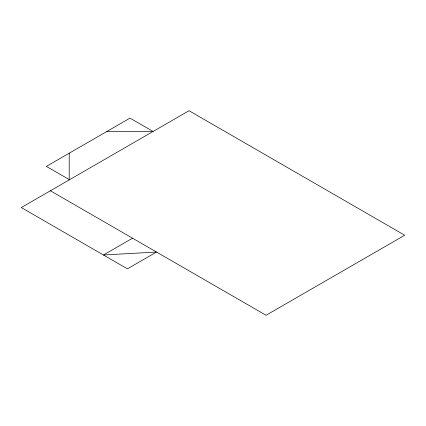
<?xml version="1.0" encoding="UTF-8"?>
<svg xmlns="http://www.w3.org/2000/svg" width="426" height="426" viewBox="0 0 426 426"><rect width="100%" height="100%" fill="white"/><g stroke="black" fill="none" stroke-linecap="round" stroke-linejoin="round"><path stroke-width="0.64" d="M132.555 238.198L103.459 254.998L156.518 252.032L127.422 268.833L21.3 207.563L189.037 110.723L404.7 235.232L266.058 315.277L50.396 190.768M106.873 131.474L153.094 131.474L129.983 118.13L46.386 166.396L69.497 179.74M69.22 153.211L69.22 179.894"/></g></svg>
